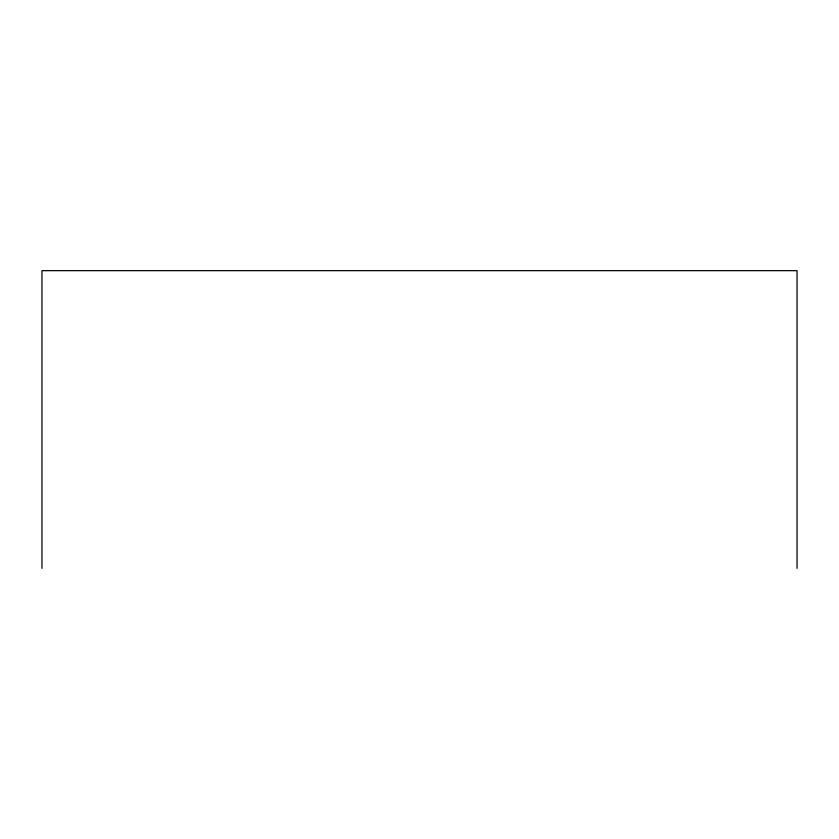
<?xml version="1.0" encoding="UTF-8"?>
<svg xmlns="http://www.w3.org/2000/svg" width="839" height="839" viewBox="0 0 839 839"><rect width="100%" height="100%" fill="white"/><g stroke="black" fill="none" stroke-linecap="round" stroke-linejoin="round"><path stroke-width="1.26" d="M797.05 568.339L797.05 270.661L41.95 270.661L41.95 568.339"/></g></svg>
